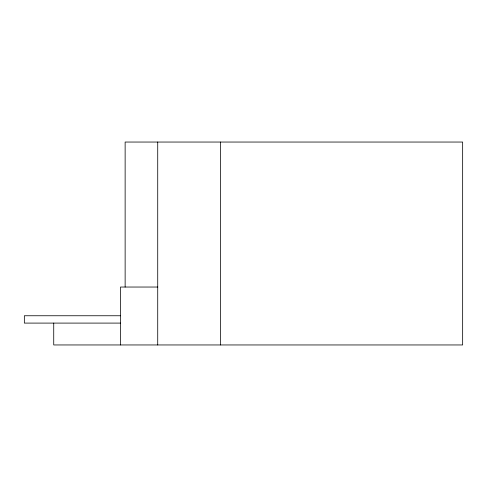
<?xml version="1.0" encoding="UTF-8"?>
<svg xmlns="http://www.w3.org/2000/svg" width="487" height="487" viewBox="0 0 487 487"><rect width="100%" height="100%" fill="white"/><g stroke="black" fill="none" stroke-linecap="round" stroke-linejoin="round"><path stroke-width="0.73" d="M157.8 287.038L120.496 287.038L120.496 344.954M120.496 315.753L24.35 315.753L24.35 323.094L120.496 323.094M220.508 142.046L220.508 344.954M157.721 142.046L157.721 344.954M125.135 287.038L125.135 142.046L462.65 142.046L462.65 344.954L53.728 344.954L53.728 323.094"/></g></svg>
